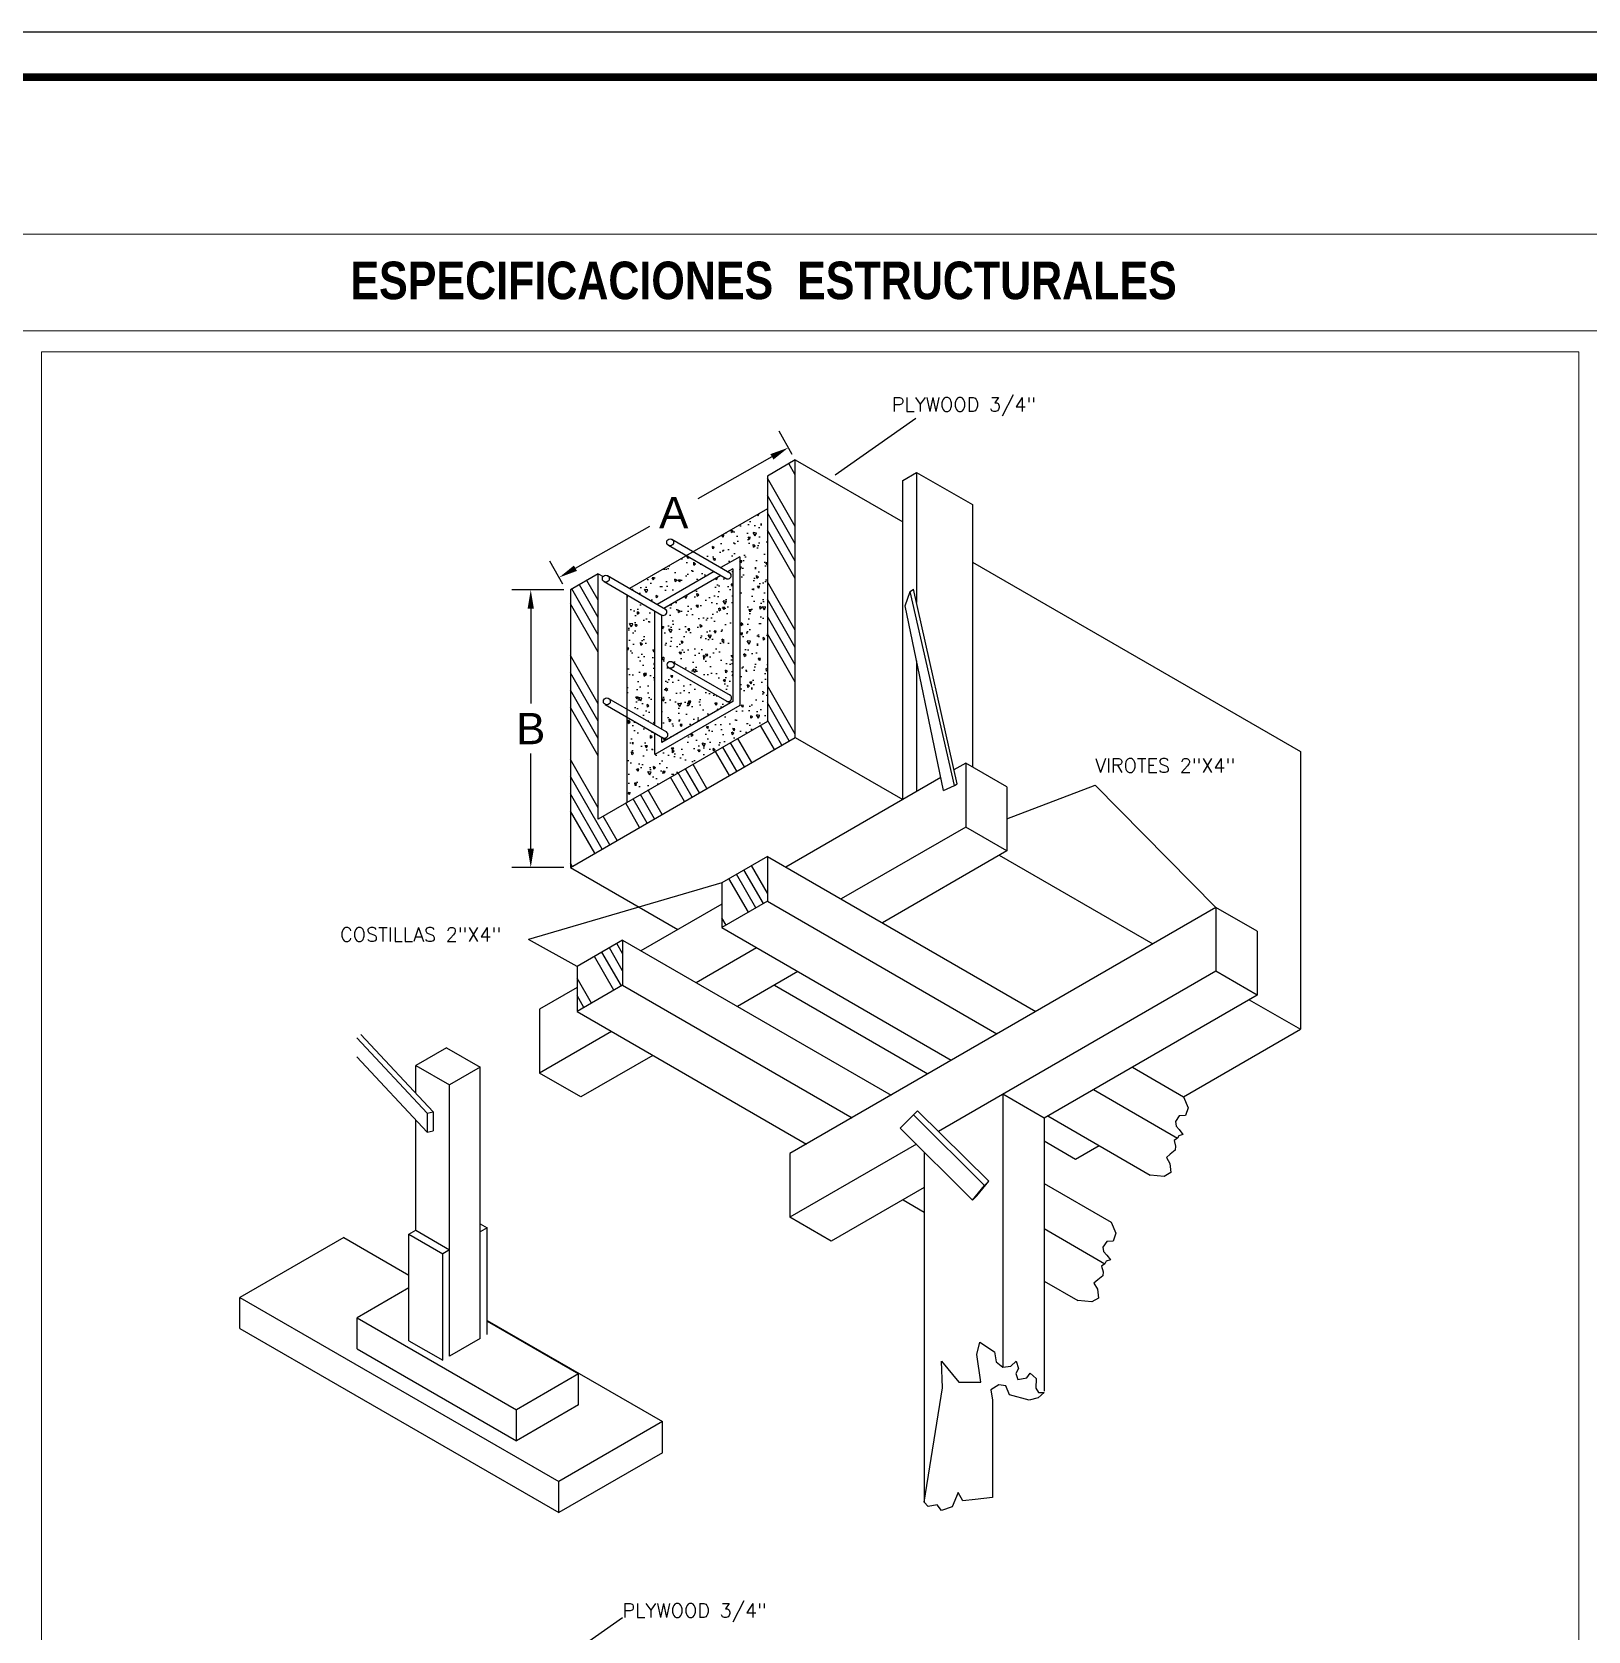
# Model space of a CAD drawing. Header units: feet. Extents: x 317 to 512, y -141 to 162.
# Drawn here: x 409.98 to 424.9, y -113.95 to -98.61 of the extents above; entities that cross this region are included whole.
import ezdxf

# ---------------------------------------------------------------- set-up
doc = ezdxf.new("R2010")
doc.units = ezdxf.units.FT
doc.header["$MEASUREMENT"] = 0
doc.layers.add('2-Detalles', color=253, linetype='Continuous', lineweight=9)
doc.layers.add('5-Dimension', color=1, linetype='Continuous', lineweight=15)
doc.layers.add('MARCO', color=1, linetype='Continuous')
doc.layers.add('TEXT', color=2, linetype='Continuous')
doc.styles.add('ARIAL', font='arial.ttf', dxfattribs={"height": 0.115})
doc.styles.add('ROMANS', font='romans.shx')
doc.styles.get("Standard").update_dxf_attribs({"font": 'arial.ttf'})
doc.dimstyles.get("Standard").update_dxf_attribs({"dimtxt": 0.18, "dimasz": 0.18, "dimexe": 0.18, "dimexo": 0.0625, "dimgap": 0.09, "dimtad": 0, "dimtih": 1, "dimtoh": 1, "dimdec": 4, "dimzin": 0, "dimdsep": 46, "dimtxsty": 'Standard', "dimcen": 0.09, "dimadec": 0, "dimazin": 0, "dimtfac": 1, "dimtdec": 4, "dimtofl": 0, "dimtmove": 0, "dimatfit": 3, "dimfxl": 1, "dimtolj": 1, "dimtzin": 0, "dimarcsym": 0})

# ---------------------------------------------------------------- blocks, each defined once
blk = doc.blocks.new('*D25')
at = {"color": 0, "lineweight": -2, "transparency": 16777216}
for p, q in [((415.079, -103.961), (414.581, -103.961)), ((414.761, -104.141), (414.761, -105.052)), ((414.761, -106.443), (414.761, -105.532)), ((415.079, -106.623), (414.581, -106.623))]:
    blk.add_line(p, q, dxfattribs=at)
at = {"color": 0, "transparency": 16777216}
for points in [[(414.731, -104.141), (414.791, -104.141), (414.761, -103.961)], [(414.731, -106.443), (414.791, -106.443), (414.761, -106.623)]]:
    blk.add_solid(points, dxfattribs=at)
at = {"layer": 'DEFPOINTS', "color": 0, "transparency": 16777216}
for p in [(415.141, -103.961), (414.761, -106.623), (415.141, -106.623)]:
    blk.add_point(p, dxfattribs=at)
at = {"color": 0, "transparency": 16777216, "insert": (414.761, -105.292), "char_height": 0.3, "attachment_point": 5}
blk.add_mtext('\\A1;B', dxfattribs=at)
blk = doc.blocks.new('*D26')
at = {"color": 0, "lineweight": -2, "transparency": 16777216}
for p, q in [((417.267, -102.662), (417.142, -102.441)), ((417.074, -102.686), (416.362, -103.09)), ((415.189, -103.754), (415.902, -103.35)), ((415.069, -103.907), (414.944, -103.686))]:
    blk.add_line(p, q, dxfattribs=at)
at = {"color": 0, "transparency": 16777216}
for points in [[(417.059, -102.66), (417.089, -102.712), (417.231, -102.598)], [(415.175, -103.728), (415.204, -103.78), (415.033, -103.843)]]:
    blk.add_solid(points, dxfattribs=at)
at = {"layer": 'DEFPOINTS', "color": 0, "transparency": 16777216}
for p in [(417.231, -102.598), (417.298, -102.716), (415.1, -103.961)]:
    blk.add_point(p, dxfattribs=at)
at = {"color": 0, "transparency": 16777216, "insert": (416.132, -103.22), "char_height": 0.3, "attachment_point": 5}
blk.add_mtext('\\A1;A', dxfattribs=at)

msp = doc.modelspace()

# ---------------------------------------------------------------- hatches: boundary and pattern name
h = msp.add_hatch()
h.set_pattern_fill('ANSI34', color=8, scale=0.663057, angle=75, style=0)
h.set_pattern_definition([(120, (-384.1764, -702.83947), (-0.43066793, -0.24864624), []), (120, (-384.14607, -702.72625), (-0.43066793, -0.24864624), []), (120, (-384.11573, -702.61303), (-0.43066793, -0.24864624), []), (120, (-384.0854, -702.4998), (-0.43066793, -0.24864624), [])])
h.paths.add_polyline_path([(415.4089, -103.80674), (415.14143, -103.96117), (415.14143, -106.62255), (417.29783, -105.37755), (417.29783, -102.71617), (417.03036, -102.87059), (417.03036, -105.22312), (415.4089, -106.15927)])
h.paths.add_polyline_path([(415.64208, -107.32165), (415.20462, -107.57422), (415.20462, -108.00521), (415.64208, -107.75264)])
h.paths.add_polyline_path([(417.02991, -106.94786), (417.02991, -106.51687), (416.59246, -106.76944), (416.59246, -107.20043)], flags=17)
h = msp.add_hatch()
h.set_pattern_fill('AR-CONC', color=256, scale=0.033153, angle=75, style=0)
h.set_pattern_definition([(125, (-384.1764, -702.83947), (0.081640343, 0.224304998), [0.024864624, -0.27351087]), (70, (-384.1764, -702.83947), (-0.252781494, 0.020109896), [0.0198917, -0.218808694]), (175.4514, (-384.1696, -702.82078), (-0.17114096, 0.244415025), [0.02113168, -0.23244847]), (121.1842, (-384.24045, -702.8223), (0.14457997, 0.32756199), [0.03729694, -0.4102663]), (171.6356, (-384.2284, -702.795), (-0.23174397, 0.3828937), [0.03169752, -0.34867265]), (66.1842, (-384.24045, -702.8223), (-0.23174427, 0.38289352), [0.02983755, -0.32821304]), (96, (-384.21586, -702.79458), (0.180149474, 0.15660155), [0.024864624, -0.27351087]), (41, (-384.21586, -702.79458), (-0.211338205, 0.14013941), [0.0198917, -0.218808694]), (146.4514, (-384.20085, -702.78153), (-0.0311885, 0.29674098), [0.02113168, -0.23244847]), (112.5, (-384.1764, -702.83947), (-0.1055598014, 0.03245821), [0, -0.216156467, 0, -0.222123977, 0, -0.219637515]), (82.5, (-384.1764, -702.83947), (-0.103730257, 0.118086054), [0, -0.12664382, 0, -0.211183542, 0, -0.083710902]), (42.5, (-384.19554, -702.91088), (0.053027871, 0.169011564), [0, -0.08288208, 0, -0.258592093, 0, -0.343131815]), (32.5, (-384.20412, -702.9429), (0.017983986, 0.195344332), [0, -0.107746705, 0, -0.171731672, 0, -0.243673318])])
h.paths.add_polyline_path([(416.69883, -103.7587), (416.6511, -103.78625), (416.66337, -103.79334, -1.10727903), (416.63022, -103.85076), (416.58479, -103.82454), (416.04015, -104.13899), (416.04639, -104.14259, -1.04253187), (416.01662, -104.20215), (416.01662, -105.2963), (416.05623, -105.31916, -1.10727903), (416.02307, -105.37659), (416.01662, -105.37286), (416.01662, -105.42559), (416.69883, -105.03172)], flags=17)
h.paths.add_polyline_path([(416.12232, -104.65375), (416.66794, -104.96876, -1.10727903), (416.63479, -105.02618), (416.08849, -104.71078, -0.29199577), (416.06919, -104.68055, -0.61561312)], flags=16)
h.paths.add_polyline_path([(415.95031, -104.16368), (415.68509, -104.01055), (415.68509, -105.10489), (415.95031, -105.25801)], flags=17)
h.paths.add_polyline_path([(415.95031, -105.33458), (415.68509, -105.18145), (415.68509, -105.99982), (417.03036, -105.22312), (417.03036, -103.18448), (416.31957, -103.59485), (416.58479, -103.74797), (416.76513, -103.64386), (416.76513, -105.07), (415.95031, -105.54044)])
h.paths.add_polyline_path([(416.51849, -103.78625), (416.25327, -103.63313), (415.70862, -103.94758), (415.97385, -104.1007)], flags=17)

# ---------------------------------------------------------------- linework, layer by layer
at = {"color": 2}
for p, q in [((417.68113, -102.85999, 0.74031), (418.4535, -102.31651, 0.74031)), ((419.32795, -106.15817, 0.74031), (420.17428, -105.83428, 0.74031)), ((421.33202, -107.00629, 0.74031), (420.17428, -105.83428, 0.74031)), ((416.59246, -106.76944, 0.74031), (414.73791, -107.31511, 0.74031)), ((415.20462, -107.57422, 0.74031), (414.73791, -107.31511, 0.74031)), ((414.28183, -114.77112, 0.74031), (415.64053, -113.81507, 0.74031))]:
    msp.add_line(p, q, dxfattribs=at)
at = {"color": 1}
for p, q in [((417.29783, -102.71617, 0.74031), (417.03036, -102.87059, 0.74031)), ((417.29783, -105.37755, 0.74031), (417.29783, -102.71617, 0.74031)), ((417.29783, -102.71617, 0.74031), (418.32775, -103.31079, 0.74031)), ((417.03036, -102.87059, 0.74031), (417.03036, -105.22312, 0.74031)), ((417.03036, -103.18448, 0.74031), (415.70862, -103.94758, 0.74031)), ((415.4089, -103.80674, 0.74031), (415.14143, -103.96117, 0.74031)), ((415.4089, -106.15927, 0.74031), (415.4089, -103.80674, 0.74031)), ((415.4089, -103.80674, 0.74031), (415.45507, -103.8334, 0.74031)), ((418.99642, -103.69686, 0.74031), (422.14228, -105.51311, 0.74031)), ((415.14143, -103.96117, 0.74031), (415.14143, -106.62255, 0.74031)), ((415.68509, -105.99982, 0.74031), (415.68509, -104.01055, 0.74031)), ((417.03036, -105.22312, 0.74031), (415.4089, -106.15927, 0.74031)), ((415.14143, -106.62255, 0.74031), (417.29783, -105.37755, 0.74031)), ((417.29783, -105.37755, 0.74031), (418.32775, -105.97217, 0.74031)), ((422.14228, -105.51311, 0.74031), (422.14228, -108.17449, 0.74031)), ((419.25415, -106.50703, 0.74031), (420.72545, -107.35649, 0.74031)), ((415.14143, -106.62255, 0.74031), (416.17135, -107.21717, 0.74031)), ((417.09775, -107.75203, 0.74031), (418.56906, -108.60149, 0.74031)), ((421.65186, -107.89135, 0.74031), (422.14228, -108.17449, 0.74031)), ((421.02164, -108.8215, 0.74031), (422.14228, -108.17449, 0.74031)), ((419.68461, -109.24555, 0.74031), (419.98588, -109.41949, 0.74031)), ((419.98588, -109.41949, 0.74031), (420.21093, -109.28956, 0.74031))]:
    msp.add_line(p, q, dxfattribs=at)
at = {"color": 3}
for p, q in [((418.32775, -102.91296, 0.74031), (418.46148, -102.83575, 0.74031)), ((418.46148, -102.83575, 0.74031), (418.99642, -103.1446, 0.74031)), ((418.46148, -102.83575, 0.74031), (418.46148, -104.08314, 0.74031)), ((418.32775, -105.97217, 0.74031), (418.32775, -102.91296, 0.74031)), ((418.99642, -103.1446, 0.74031), (418.99642, -105.66051, 0.74031)), ((418.46148, -104.64233, 0.74031), (418.46148, -105.89496, 0.74031)), ((418.93199, -105.62331, 0.74031), (418.81894, -105.68858, 0.74031)), ((419.32795, -105.85192, 0.74031), (418.93199, -105.62331, 0.74031)), ((418.93199, -105.62331, 0.74031), (418.93199, -106.23582, 0.74031)), ((418.69406, -105.76068, 0.74031), (417.20711, -106.61918, 0.74031)), ((419.32795, -105.85192, 0.74031), (419.32795, -106.46443, 0.74031)), ((418.93199, -106.23582, 0.74031), (417.73755, -106.92543, 0.74031)), ((419.32795, -106.46443, 0.74031), (418.93199, -106.23582, 0.74031)), ((417.02991, -106.51687, 0.74031), (416.59246, -106.76944, 0.74031)), ((417.02991, -106.51687, 0.74031), (419.60481, -108.00349, 0.74031)), ((417.02991, -106.51687, 0.74031), (417.02991, -106.94786, 0.74031)), ((419.32795, -106.46443, 0.74031), (418.13351, -107.15404, 0.74031)), ((416.59246, -106.76944, 0.74031), (416.59246, -107.20043, 0.74031)), ((416.59246, -106.97404, 0.74031), (415.81623, -107.4222, 0.74031)), ((417.02991, -106.94786, 0.74031), (416.59246, -107.20043, 0.74031)), ((417.02991, -106.94786, 0.74031), (419.23157, -108.21899, 0.74031)), ((421.33202, -107.00629, 0.74031), (417.24527, -109.36578, 0.74031)), ((421.72798, -107.23489, 0.74031), (421.33202, -107.00629, 0.74031)), ((421.33202, -107.00629, 0.74031), (421.33202, -107.61879, 0.74031)), ((415.64208, -107.32165, 0.74031), (415.20462, -107.57422, 0.74031)), ((415.64208, -107.32165, 0.74031), (418.21698, -108.80827, 0.74031)), ((415.64208, -107.32165, 0.74031), (415.64208, -107.75264, 0.74031)), ((416.59246, -107.20043, 0.74031), (418.79411, -108.47155, 0.74031)), ((421.72798, -107.23489, 0.74031), (421.72798, -107.8474, 0.74031)), ((416.92685, -107.39349, 0.74031), (416.34667, -107.72845, 0.74031)), ((415.20462, -107.57422, 0.74031), (415.20462, -108.00521, 0.74031)), ((417.32281, -107.6221, 0.74031), (416.74263, -107.95706, 0.74031)), ((421.33202, -107.61879, 0.74031), (418.67078, -109.15527, 0.74031)), ((421.72798, -107.8474, 0.74031), (421.33202, -107.61879, 0.74031)), ((415.20462, -107.77531, 0.74031), (414.84524, -107.9828, 0.74031)), ((415.64208, -107.75264, 0.74031), (415.20462, -108.00521, 0.74031)), ((415.64208, -107.75264, 0.74031), (417.84373, -109.02377, 0.74031)), ((421.72798, -107.8474, 0.74031), (419.68461, -109.02715, 0.74031)), ((414.84524, -107.9828, 0.74031), (414.84524, -108.59531, 0.74031)), ((415.20462, -108.00521, 0.74031), (417.40628, -109.27633, 0.74031)), ((415.53597, -108.19651, 0.74031), (414.84524, -108.59531, 0.74031)), ((413.95272, -108.35209, 0.74031), (413.65823, -108.52212, 0.74031)), ((413.95272, -108.35209, 0.74031), (414.27728, -108.53948, 0.74031)), ((413.65823, -108.78744, 0.74031), (413.65823, -108.52212, 0.74031)), ((413.65823, -108.52212, 0.74031), (413.98279, -108.7095, 0.74031)), ((414.27728, -108.53948, 0.74031), (413.98279, -108.7095, 0.74031)), ((414.27728, -111.14084, 0.74031), (414.27728, -108.53948, 0.74031)), ((415.93193, -108.42512, 0.74031), (415.2412, -108.82392, 0.74031)), ((420.53122, -108.53835, 0.74031), (421.02164, -108.8215, 0.74031)), ((413.98279, -111.31086, 0.74031), (413.98279, -108.7095, 0.74031)), ((415.2412, -108.82392, 0.74031), (414.84524, -108.59531, 0.74031)), ((419.28865, -108.79854, 0.74031), (419.28865, -111.41678, 0.74031)), ((419.68461, -109.02715, 0.74031), (419.28865, -108.79854, 0.74031)), ((420.15797, -108.75385, 0.74031), (420.96283, -109.21853, 0.74031)), ((419.72051, -109.00641, 0.74031), (420.70135, -109.5727, 0.74031)), ((413.65823, -110.10133, 0.74031), (413.65823, -109.04449, 0.74031)), ((419.68461, -109.02715, 0.74031), (419.68461, -111.64539, 0.74031)), ((418.45902, -109.27753, 0.74031), (417.24527, -109.97828, 0.74031)), ((417.24527, -109.36578, 0.74031), (417.24527, -109.97828, 0.74031)), ((418.53456, -109.35299, 0.74031), (418.53456, -112.71082, 0.74031)), ((418.53456, -109.69112, 0.74031), (417.64123, -110.20689, 0.74031)), ((419.68461, -109.65561, 0.74031), (420.3262, -110.02603, 0.74031)), ((418.33268, -109.81119, 0.74031), (418.53456, -109.92775, 0.74031)), ((417.64123, -110.20689, 0.74031), (417.24527, -109.97828, 0.74031)), ((419.68461, -110.08659, 0.74031), (420.26739, -110.42307, 0.74031)), ((419.68461, -110.59173, 0.74031), (420.00591, -110.77723, 0.74031)), ((414.27728, -111.14084, 0.74031), (413.98279, -111.31086, 0.74031))]:
    msp.add_line(p, q, dxfattribs=at)
at = {"color": 5}
for p, q in [((416.11398, -103.47615, 0.74031), (416.66923, -103.79672, 0.74031)), ((416.08083, -103.53357, 0.74031), (416.63608, -103.85415, 0.74031)), ((415.46385, -103.88282, 0.74031), (416.0191, -104.20339, 0.74031)), ((415.497, -103.8254, 0.74031), (416.05225, -104.14597, 0.74031)), ((416.0854, -104.70899, 0.74031), (416.64065, -105.02956, 0.74031)), ((416.11855, -104.65157, 0.74031), (416.6738, -104.97214, 0.74031)), ((415.50684, -105.00197, 0.74031), (416.06209, -105.32255, 0.74031)), ((415.47369, -105.0594, 0.74031), (416.02894, -105.37997, 0.74031))]:
    msp.add_line(p, q, dxfattribs=at)
for p, q in [((416.76513, -103.64386, 0.74031), (416.58479, -103.74797, 0.74031)), ((416.76513, -103.64386, 0.74031), (416.76513, -105.07, 0.74031)), ((416.51849, -103.78625, 0.74031), (415.97385, -104.1007, 0.74031)), ((416.69883, -103.7587, 0.74031), (416.64253, -103.7912, 0.74031)), ((416.69883, -103.7587, 0.74031), (416.69883, -105.03172, 0.74031)), ((416.58479, -103.82454, 0.74031), (416.0382, -104.14011, 0.74031)), ((418.39804, -103.97817, 0.74031), (418.43261, -103.95347, 0.74031)), ((418.84877, -105.82252, 0.74031), (418.43261, -103.95347, 0.74031)), ((418.35189, -104.11534, 0.74031), (418.39804, -103.97817, 0.74031)), ((418.82522, -105.83623, 0.74031), (418.39804, -103.97817, 0.74031)), ((415.95031, -105.25801, 0.74031), (415.95031, -104.16368, 0.74031)), ((416.01662, -105.2963, 0.74031), (416.01662, -104.20196, 0.74031)), ((418.7198, -105.88446, 0.74031), (418.35189, -104.11534, 0.74031)), ((416.69883, -105.03172, 0.74031), (416.01662, -105.42559, 0.74031)), ((416.76513, -105.07, 0.74031), (415.95031, -105.54044, 0.74031)), ((415.95031, -105.54044, 0.74031), (415.95031, -105.33458, 0.74031)), ((416.01662, -105.42559, 0.74031), (416.01662, -105.37046, 0.74031)), ((418.7198, -105.88446, 0.74031), (418.82522, -105.83623, 0.74031)), ((418.82522, -105.83623, 0.74031), (418.84877, -105.82252, 0.74031)), ((413.82539, -108.966, 0.74031), (413.13143, -108.22469, 0.74031)), ((413.76842, -108.97951, 0.74031), (413.09448, -108.25761, 0.74031)), ((413.76842, -109.16252, 0.74031), (413.09251, -108.4385, 0.74031)), ((413.76842, -108.97951, 0.74031), (413.82539, -108.966, 0.74031)), ((413.76842, -108.97951, 0.74031), (413.76842, -109.16252, 0.74031)), ((413.82539, -108.966, 0.74031), (413.82539, -109.14901, 0.74031)), ((418.43112, -108.99421, 0.74031), (418.3034, -109.12207, 0.74031)), ((418.46894, -108.95636, 0.74031), (418.43112, -108.99421, 0.74031)), ((418.43112, -108.99421, 0.74031), (419.1114, -109.67378, 0.74031)), ((419.1552, -109.63266, 0.74031), (418.46894, -108.95636, 0.74031)), ((413.76842, -109.16252, 0.74031), (413.82539, -109.14901, 0.74031)), ((418.99633, -109.81428, 0.74031), (418.3034, -109.12207, 0.74031)), ((419.04013, -109.77315, 0.74031), (419.1552, -109.63266, 0.74031)), ((419.1114, -109.67378, 0.74031), (419.1552, -109.63266, 0.74031)), ((418.99633, -109.81428, 0.74031), (419.1114, -109.67378, 0.74031)), ((418.99661, -109.81394, 0.74031), (419.0404, -109.77282, 0.74031)), ((414.27728, -110.04213, 0.74031), (414.34358, -110.08041, 0.74031)), ((414.34358, -110.08041, 0.74031), (414.27728, -110.11869, 0.74031)), ((414.34358, -111.10256, 0.74031), (414.34358, -110.08041, 0.74031)), ((412.96702, -110.17259, 0.74031), (411.97243, -110.74682, 0.74031)), ((412.96702, -110.17259, 0.74031), (413.59193, -110.53339, 0.74031)), ((413.59193, -110.13962, 0.74031), (413.65823, -110.10133, 0.74031)), ((413.59193, -111.16176, 0.74031), (413.59193, -110.13962, 0.74031)), ((413.59193, -110.13962, 0.74031), (413.91648, -110.327, 0.74031)), ((413.65823, -110.10133, 0.74031), (413.98279, -110.28872, 0.74031)), ((413.98279, -110.28872, 0.74031), (413.91648, -110.327, 0.74031)), ((413.91648, -111.34914, 0.74031), (413.91648, -110.327, 0.74031)), ((413.59193, -110.65408, 0.74031), (413.09484, -110.94107, 0.74031)), ((411.97243, -111.04519, 0.74031), (411.97243, -110.74682, 0.74031)), ((411.97243, -110.74682, 0.74031), (415.02931, -112.51171, 0.74031)), ((413.09484, -110.94107, 0.74031), (414.62328, -111.82352, 0.74031)), ((413.09484, -111.23945, 0.74031), (413.09484, -110.94107, 0.74031)), ((414.34358, -110.96736, 0.74031), (416.0239, -111.93748, 0.74031)), ((414.34358, -110.97297, 0.74031), (415.22003, -111.47899, 0.74031)), ((411.97243, -111.04519, 0.74031), (415.02931, -112.81008, 0.74031)), ((413.59193, -111.16176, 0.74031), (413.91648, -111.34914, 0.74031)), ((413.09484, -111.23945, 0.74031), (414.62328, -112.1219, 0.74031)), ((415.22003, -111.47899, 0.74031), (414.62328, -111.82352, 0.74031)), ((415.22003, -111.77736, 0.74031), (415.22003, -111.47899, 0.74031)), ((415.22003, -111.77736, 0.74031), (414.62328, -112.1219, 0.74031)), ((414.62328, -112.1219, 0.74031), (414.62328, -111.82352, 0.74031)), ((416.0239, -111.93748, 0.74031), (415.02931, -112.51171, 0.74031)), ((416.0239, -112.23586, 0.74031), (416.0239, -111.93748, 0.74031)), ((416.0239, -112.23586, 0.74031), (415.02931, -112.81008, 0.74031)), ((415.02931, -112.81008, 0.74031), (415.02931, -112.51171, 0.74031))]:
    msp.add_line(p, q)
at = {"color": 3, "elevation": 0.74031}
for points in [[(421.02164, -108.8215), (421.06683, -108.92722), (421.04141, -109.00158), (420.97968, -109.00521), (420.94337, -109.05962), (420.95063, -109.10314), (420.97968, -109.13579), (421.01599, -109.18295), (420.97605, -109.19564), (420.96283, -109.21853), (420.93066, -109.2428), (420.94519, -109.29721), (420.94155, -109.33529), (420.89435, -109.37338), (420.85644, -109.40397), (420.89073, -109.46336), (420.90055, -109.54803), (420.83664, -109.58575), (420.70135, -109.5727), (420.70135, -109.5727)], [(420.3262, -110.02603), (420.37139, -110.13175), (420.34597, -110.20611), (420.28424, -110.20974), (420.24793, -110.26415), (420.25519, -110.30768), (420.28424, -110.34033), (420.32055, -110.38748), (420.28061, -110.40018), (420.26739, -110.42307), (420.23522, -110.44733), (420.24975, -110.50174), (420.24612, -110.53983), (420.19891, -110.57791), (420.161, -110.60851), (420.19529, -110.6679), (420.20511, -110.75256), (420.1412, -110.79029), (420.00591, -110.77723), (420.00591, -110.77723)], [(418.53456, -112.71082), (418.53456, -112.71082), (418.70899, -111.61502), (418.69982, -111.35837), (418.69982, -111.35837), (418.86498, -111.56003), (419.07602, -111.56003), (419.03932, -111.29421), (419.06685, -111.17505), (419.20811, -111.26959), (419.22368, -111.36292), (419.28865, -111.41678), (419.36382, -111.40514), (419.41498, -111.35847), (419.43722, -111.42736), (419.41275, -111.47624), (419.43055, -111.53401), (419.5173, -111.51624), (419.55072, -111.47261), (419.60855, -111.52371), (419.6041, -111.61704), (419.63079, -111.65926), (419.68461, -111.65926), (419.62857, -111.71036), (419.54182, -111.73036), (419.35275, -111.67926), (419.31716, -111.59482), (419.25043, -111.58593), (419.17258, -111.63259), (419.19037, -111.73258), (419.19037, -112.66588), (419.02132, -112.68365), (418.90333, -112.69606), (418.85907, -112.61563), (418.80213, -112.75428), (418.69892, -112.78983), (418.65977, -112.7365), (418.5708, -112.75073), (418.53456, -112.71082)]]:
    msp.add_lwpolyline(points, dxfattribs=at)
at = {"color": 5}
for centre in [(416.09795, -103.50513, 0.74031), (415.48096, -103.85437, 0.74031), (416.10252, -104.68055, 0.74031), (415.4908, -105.03095, 0.74031)]:
    msp.add_circle(centre, 0.03333, dxfattribs=at)
for centre in [(416.64973, -103.82374, 0.74031), (416.03274, -104.17299, 0.74031), (416.65429, -104.99916, 0.74031), (416.04258, -105.34957, 0.74031)]:
    msp.add_arc(centre, 0.03333, 234.171314, 65.828686, dxfattribs=at)
at = {"layer": '2-Detalles', "color": 253, "lineweight": 20}
msp.add_lwpolyline([(410.06766, -101.6803), (424.81109, -101.6803), (424.81109, -122.00868), (410.06766, -122.00868)], close=True, dxfattribs=at)
at = {"layer": '5-Dimension', "color": 253, "lineweight": 20}
msp.add_lwpolyline([(390.52472, -101.47846), (443.37066, -101.47846), (443.37066, -100.55175), (390.52472, -100.55175)], close=True, dxfattribs=at)
at = {"layer": 'MARCO'}
msp.add_lwpolyline([(387.97006, -98.61199), (452.47006, -98.61199), (452.47006, -140.61199), (387.97006, -140.61199)], close=True, dxfattribs=at)
at = {"layer": 'MARCO', "const_width": 0.075}
msp.add_lwpolyline([(445.29759, -99.04603), (388.40409, -99.04603), (388.40409, -140.17796), (445.29759, -140.17796)], close=True, dxfattribs=at)

# ---------------------------------------------------------------- texts
at = {"color": 2, "style": 'ROMANS'}
for s, p in [('PLYWOOD 3/4"', (418.22361, -102.25173, 0.74031)), ('VIROTES 2"X4"', (420.17428, -105.71382, 0.74031)), ('COSTILLAS 2"X4"', (412.9326, -107.33415, 0.74031)), ('PLYWOOD 3/4"', (415.64053, -113.81507, 0.74031))]:
    msp.add_text(s, height=0.135, dxfattribs=at).set_placement(p)
at = {"layer": 'TEXT', "linetype": 'Continuous', "insert": (413.0313, -100.81411, 0.66292), "char_height": 0.36, "width": 8.7715496, "attachment_point": 1, "style": 'ARIAL'}
msp.add_mtext('{\\fArial Narrow|b1|i0|c0|p34;ESPECIFICACIONES  ESTRUCTURALES}', dxfattribs=at)

# ---------------------------------------------------------------- dimensions: what is measured, and where the dimension line sits
for p1, p2, distance, text, picture, middle in [((415.09999, -103.96117, 0.74031), (417.29783, -102.71617, 0.74031), 0.13624, 'A', '*D26', (416.13176, -103.22012, 0.74031)), ((415.14143, -103.96117, 0.74031), (415.14143, -106.62255, 0.74031), -0.38032, 'B', '*D25', (414.76111, -105.29186, 0.74031))]:
    dim = msp.add_aligned_dim(p1=p1, p2=p2, distance=distance, text=text, dimstyle='Standard', override={"dimtxt": 0.3})
    dim.commit()
    dim.dimension.update_dxf_attribs({"geometry": picture, "text_midpoint": middle})

doc.saveas('drawing.dxf')
